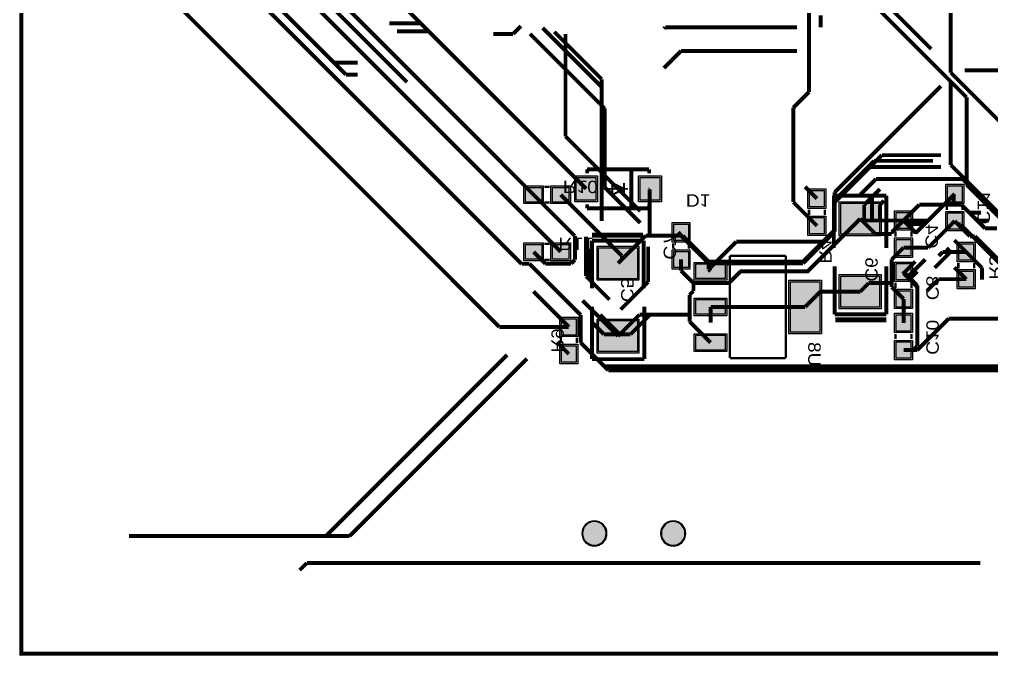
# Model space of a CAD drawing. Header units: millimetres. Extents: x -2.5 to 95.4, y -142.9 to -55.5.
# Drawn here: x -2.5 to 60.2, y -142.9 to -101.9 of the extents above; entities that cross this region are included whole.
import ezdxf
from ezdxf.enums import TextEntityAlignment as Align

# ---------------------------------------------------------------- set-up
doc = ezdxf.new("R2010")
doc.units = ezdxf.units.MM
doc.header["$MEASUREMENT"] = 0
for name, color, linetype, true_color in [('Board-Outline-Layer', 7, 'Continuous', 0xff00ff), ('Bottom-Layer', 7, 'Continuous', 0x0000ff), ('Bottom-Paste-Mask-Layer', 7, 'Continuous', 0x800000), ('Bottom-Silkscreen-Layer', 7, 'Continuous', 0x66cc33), ('Bottom-Solder-Mask-Layer', 7, 'Continuous', 0xaa00ff)]:
    doc.layers.add(name, color=color, linetype=linetype, true_color=true_color)
doc.styles.get("Standard").update_dxf_attribs({"font": 'arial.ttf'})

msp = doc.modelspace()

# ---------------------------------------------------------------- hatches: boundary and pattern name
at = {"layer": 'Bottom-Layer'}
for points in [[(34.646, -112.043), (34.646, -113.514), (33.376, -113.514), (33.376, -112.043)], [(38.76, -112.043), (38.76, -113.514), (37.49, -113.514), (37.49, -112.043)], [(31.146, -112.682), (31.146, -113.632), (30.096, -113.632), (30.096, -112.682)], [(32.896, -112.682), (32.896, -113.632), (31.846, -113.632), (31.846, -112.682)], [(58.26, -113.631), (57.31, -113.631), (57.31, -112.581), (58.26, -112.581)], [(49.37, -113.936), (48.42, -113.936), (48.42, -112.886), (49.37, -112.886)], [(50.439, -113.709), (52.939, -113.709), (52.939, -115.709), (50.439, -115.709)], [(49.37, -115.686), (48.42, -115.686), (48.42, -114.636), (49.37, -114.636)], [(54.958, -115.347), (54.008, -115.347), (54.008, -114.297), (54.958, -114.297)], [(58.26, -115.381), (57.31, -115.381), (57.31, -114.331), (58.26, -114.331)], [(40.607, -116.109), (39.657, -116.109), (39.657, -115.059), (40.607, -115.059)], [(30.096, -117.315), (30.096, -116.365), (31.146, -116.365), (31.146, -117.315)], [(31.846, -117.315), (31.846, -116.365), (32.896, -116.365), (32.896, -117.315)], [(37.318, -118.576), (34.818, -118.576), (34.818, -116.576), (37.318, -116.576)], [(54.958, -117.097), (54.008, -117.097), (54.008, -116.047), (54.958, -116.047)], [(58.052, -116.329), (59.002, -116.329), (59.002, -117.379), (58.052, -117.379)], [(40.607, -117.859), (39.657, -117.859), (39.657, -116.809), (40.607, -116.809)], [(41.085, -117.621), (42.985, -117.621), (42.985, -118.571), (41.085, -118.571)], [(54.958, -118.649), (54.008, -118.649), (54.008, -117.599), (54.958, -117.599)], [(50.439, -118.409), (52.939, -118.409), (52.939, -120.409), (50.439, -120.409)], [(58.052, -118.079), (59.002, -118.079), (59.002, -119.129), (58.052, -119.129)], [(47.186, -118.771), (49.086, -118.771), (49.086, -122.021), (47.186, -122.021)], [(54.958, -120.399), (54.008, -120.399), (54.008, -119.349), (54.958, -119.349)], [(41.085, -119.921), (42.985, -119.921), (42.985, -120.871), (41.085, -120.871)], [(54.008, -120.901), (54.958, -120.901), (54.958, -121.951), (54.008, -121.951)], [(33.368, -122.205), (32.418, -122.205), (32.418, -121.155), (33.368, -121.155)], [(37.318, -123.276), (34.818, -123.276), (34.818, -121.276), (37.318, -121.276)], [(41.085, -122.222), (42.985, -122.222), (42.985, -123.172), (41.085, -123.172)], [(54.008, -122.651), (54.958, -122.651), (54.958, -123.701), (54.008, -123.701)], [(33.368, -123.955), (32.418, -123.955), (32.418, -122.905), (33.368, -122.905)], [(33.782, -135.001, 1), (35.306, -135.001, 1)], [(38.862, -135.001, 1), (40.386, -135.001, 1)]]:
    msp.add_hatch(color=256, dxfattribs=at).paths.add_polyline_path(points)
at = {"layer": 'Bottom-Paste-Mask-Layer'}
for points in [[(34.646, -112.043), (34.646, -113.514), (33.376, -113.514), (33.376, -112.043)], [(38.76, -112.043), (38.76, -113.514), (37.49, -113.514), (37.49, -112.043)], [(31.146, -112.682), (31.146, -113.632), (30.096, -113.632), (30.096, -112.682)], [(32.896, -112.682), (32.896, -113.632), (31.846, -113.632), (31.846, -112.682)], [(58.26, -113.631), (57.31, -113.631), (57.31, -112.581), (58.26, -112.581)], [(49.37, -113.936), (48.42, -113.936), (48.42, -112.886), (49.37, -112.886)], [(50.439, -113.709), (52.939, -113.709), (52.939, -115.709), (50.439, -115.709)], [(49.37, -115.686), (48.42, -115.686), (48.42, -114.636), (49.37, -114.636)], [(54.958, -115.347), (54.008, -115.347), (54.008, -114.297), (54.958, -114.297)], [(58.26, -115.381), (57.31, -115.381), (57.31, -114.331), (58.26, -114.331)], [(40.607, -116.109), (39.657, -116.109), (39.657, -115.059), (40.607, -115.059)], [(30.096, -117.315), (30.096, -116.365), (31.146, -116.365), (31.146, -117.315)], [(31.846, -117.315), (31.846, -116.365), (32.896, -116.365), (32.896, -117.315)], [(37.318, -118.576), (34.818, -118.576), (34.818, -116.576), (37.318, -116.576)], [(54.958, -117.097), (54.008, -117.097), (54.008, -116.047), (54.958, -116.047)], [(58.052, -116.329), (59.002, -116.329), (59.002, -117.379), (58.052, -117.379)], [(40.607, -117.859), (39.657, -117.859), (39.657, -116.809), (40.607, -116.809)], [(41.085, -117.621), (42.985, -117.621), (42.985, -118.571), (41.085, -118.571)], [(54.958, -118.649), (54.008, -118.649), (54.008, -117.599), (54.958, -117.599)], [(50.439, -118.409), (52.939, -118.409), (52.939, -120.409), (50.439, -120.409)], [(58.052, -118.079), (59.002, -118.079), (59.002, -119.129), (58.052, -119.129)], [(47.186, -118.771), (49.086, -118.771), (49.086, -122.021), (47.186, -122.021)], [(54.958, -120.399), (54.008, -120.399), (54.008, -119.349), (54.958, -119.349)], [(41.085, -119.921), (42.985, -119.921), (42.985, -120.871), (41.085, -120.871)], [(54.008, -120.901), (54.958, -120.901), (54.958, -121.951), (54.008, -121.951)], [(33.368, -122.205), (32.418, -122.205), (32.418, -121.155), (33.368, -121.155)], [(37.318, -123.276), (34.818, -123.276), (34.818, -121.276), (37.318, -121.276)], [(41.085, -122.222), (42.985, -122.222), (42.985, -123.172), (41.085, -123.172)], [(54.008, -122.651), (54.958, -122.651), (54.958, -123.701), (54.008, -123.701)], [(33.368, -123.955), (32.418, -123.955), (32.418, -122.905), (33.368, -122.905)], [(33.782, -135.001, 1), (35.306, -135.001, 1)], [(38.862, -135.001, 1), (40.386, -135.001, 1)]]:
    msp.add_hatch(color=256, dxfattribs=at).paths.add_polyline_path(points)
at = {"layer": 'Bottom-Solder-Mask-Layer'}
for points in [[(34.747, -111.942), (34.747, -113.616), (33.274, -113.616), (33.274, -111.942)], [(38.862, -111.942), (38.862, -113.616), (37.389, -113.616), (37.389, -111.942)], [(31.248, -112.581), (31.248, -113.734), (29.994, -113.734), (29.994, -112.581)], [(32.998, -112.581), (32.998, -113.734), (31.744, -113.734), (31.744, -112.581)], [(49.472, -114.038), (48.318, -114.038), (48.318, -112.785), (49.472, -112.785)], [(58.362, -113.733), (57.209, -113.733), (57.209, -112.48), (58.362, -112.48)], [(50.338, -113.607), (53.041, -113.607), (53.041, -115.81), (50.338, -115.81)], [(49.472, -115.788), (48.318, -115.788), (48.318, -114.535), (49.472, -114.535)], [(55.06, -115.449), (53.907, -115.449), (53.907, -114.196), (55.06, -114.196)], [(58.362, -115.483), (57.209, -115.483), (57.209, -114.23), (58.362, -114.23)], [(40.709, -116.211), (39.555, -116.211), (39.555, -114.958), (40.709, -114.958)], [(55.06, -117.199), (53.907, -117.199), (53.907, -115.946), (55.06, -115.946)], [(29.994, -117.417), (29.994, -116.264), (31.248, -116.264), (31.248, -117.417)], [(31.744, -117.417), (31.744, -116.264), (32.998, -116.264), (32.998, -117.417)], [(37.42, -118.678), (34.716, -118.678), (34.716, -116.475), (37.42, -116.475)], [(57.95, -116.228), (59.103, -116.228), (59.103, -117.481), (57.95, -117.481)], [(40.709, -117.961), (39.555, -117.961), (39.555, -116.708), (40.709, -116.708)], [(40.983, -117.52), (43.086, -117.52), (43.086, -118.673), (40.983, -118.673)], [(55.06, -118.751), (53.907, -118.751), (53.907, -117.498), (55.06, -117.498)], [(50.338, -118.307), (53.041, -118.307), (53.041, -120.51), (50.338, -120.51)], [(57.95, -117.978), (59.103, -117.978), (59.103, -119.231), (57.95, -119.231)], [(47.084, -118.67), (49.187, -118.67), (49.187, -122.123), (47.084, -122.123)], [(55.06, -120.501), (53.907, -120.501), (53.907, -119.248), (55.06, -119.248)], [(40.983, -119.82), (43.086, -119.82), (43.086, -120.973), (40.983, -120.973)], [(53.907, -120.8), (55.06, -120.8), (55.06, -122.053), (53.907, -122.053)], [(33.47, -122.307), (32.316, -122.307), (32.316, -121.054), (33.47, -121.054)], [(37.42, -123.378), (34.716, -123.378), (34.716, -121.175), (37.42, -121.175)], [(40.983, -122.121), (43.086, -122.121), (43.086, -123.274), (40.983, -123.274)], [(33.47, -124.057), (32.316, -124.057), (32.316, -122.804), (33.47, -122.804)], [(53.907, -122.55), (55.06, -122.55), (55.06, -123.803), (53.907, -123.803)], [(33.732, -135.001, 1), (35.356, -135.001, 1)], [(38.812, -135.001, 1), (40.436, -135.001, 1)]]:
    msp.add_hatch(color=256, dxfattribs=at).paths.add_polyline_path(points)

# ---------------------------------------------------------------- linework, layer by layer
at = {"layer": 'Board-Outline-Layer', "const_width": 0.254}
msp.add_lwpolyline([(-2.413, -142.748), (-2.413, -55.626), (95.25, -55.626), (95.25, -142.748)], close=True, dxfattribs=at)
at = {"layer": 'Bottom-Layer', "const_width": 0.254}
for points in [[(11.393, -104.662), (0.725, -93.994)], [(30.621, -113.157), (12.587, -95.123)], [(57.531, -105.283), (57.531, -95.885)], [(29.845, -117.616), (9.271, -97.042)], [(21.696, -105.142), (13.822, -97.268)], [(32.371, -116.84), (13.321, -97.79)], [(23.343, -102.111), (19.025, -97.793)], [(57.531, -105.866), (49.911, -98.246)], [(17.755, -104.651), (12.167, -99.063)], [(48.387, -106.525), (48.387, -100.937)], [(54.737, -102.235), (53.213, -100.711)], [(49.135, -101.6), (49.135, -102.362)], [(23.343, -102.111), (21.311, -102.111)], [(23.851, -102.619), (23.343, -102.111)], [(29.298, -102.786), (29.806, -102.278)], [(55.245, -102.743), (54.737, -102.235)], [(23.851, -102.619), (21.819, -102.619)], [(34.011, -112.779), (23.851, -102.619)], [(28.028, -102.786), (29.298, -102.786)], [(32.678, -105.072), (30.392, -102.786)], [(32.678, -103.88), (31.203, -102.405)], [(32.678, -103.372), (31.965, -102.659)], [(32.678, -103.372), (32.678, -102.786)], [(39.112, -102.362), (39.028, -102.446)], [(47.611, -102.362), (39.112, -102.362)], [(55.753, -103.251), (55.245, -102.743)], [(32.678, -103.88), (32.678, -103.372)], [(35.013, -105.707), (32.678, -103.372)], [(56.261, -103.759), (55.753, -103.251)], [(35.013, -106.215), (32.678, -103.88)], [(32.678, -105.072), (32.678, -103.88)], [(40.128, -103.886), (39.028, -104.986)], [(47.611, -103.886), (40.128, -103.886)], [(28.411, -121.68), (11.393, -104.662)], [(19.279, -104.651), (17.755, -104.651)], [(18.517, -105.413), (17.755, -104.651)], [(19.279, -105.413), (18.517, -105.413)], [(22.458, -105.904), (21.696, -105.142)], [(35.013, -107.407), (32.678, -105.072)], [(32.678, -109.39), (32.678, -105.072)], [(64.643, -112.395), (57.531, -105.283)], [(58.42, -105.13), (65.532, -105.13)], [(35.013, -106.215), (35.013, -105.707)], [(57.531, -111.238), (57.531, -105.866)], [(58.547, -106.882), (57.531, -105.866)], [(35.013, -107.407), (35.013, -106.215)], [(47.371, -107.541), (48.387, -106.525)], [(50.038, -113.004), (56.896, -106.146)], [(58.547, -112.254), (58.547, -106.882)], [(35.2, -107.594), (35.013, -107.407)], [(35.013, -111.725), (35.013, -107.407)], [(35.2, -111.912), (35.2, -107.594)], [(47.371, -113.637), (47.371, -107.541)], [(35.013, -111.725), (32.678, -109.39)], [(50.038, -113.512), (52.578, -110.972)], [(52.324, -111.368), (52.72, -110.972)], [(52.578, -110.972), (52.72, -110.972)], [(52.72, -110.972), (53.086, -110.606)], [(52.72, -110.972), (56.388, -110.972)], [(53.086, -110.606), (56.896, -110.606)], [(35.013, -114.089), (35.013, -111.725)], [(35.2, -111.912), (35.013, -111.725)], [(50.038, -113.654), (52.324, -111.368)], [(52.324, -111.368), (56.896, -111.368)], [(58.547, -112.254), (57.531, -111.238)], [(35.2, -112.674), (35.2, -111.912)], [(37.504, -114.216), (35.2, -111.912)], [(52.705, -112.141), (51.689, -113.157)], [(58.293, -112.141), (52.705, -112.141)], [(58.547, -112.395), (58.293, -112.141)], [(58.547, -112.395), (58.547, -112.254)], [(64.643, -118.35), (58.547, -112.254)], [(37.504, -114.978), (35.2, -112.674)], [(38.1, -112.804), (38.125, -112.779)], [(38.1, -115.798), (38.1, -112.804)], [(48.895, -113.411), (48.133, -112.649)], [(52.451, -113.298), (52.959, -112.79)], [(64.643, -118.491), (58.547, -112.395)], [(58.547, -112.508), (58.547, -112.395)], [(64.643, -118.604), (58.547, -112.508)], [(30.621, -113.157), (33.288, -115.824)], [(36.322, -117.108), (32.371, -113.157)], [(50.038, -113.512), (50.038, -113.004)], [(50.038, -113.654), (50.038, -113.512)], [(51.943, -113.806), (52.451, -113.298)], [(52.451, -114.822), (52.451, -113.298)], [(52.959, -113.806), (53.213, -113.552)], [(57.085, -113.806), (57.709, -113.182)], [(57.709, -113.182), (57.785, -113.106)], [(57.709, -113.806), (57.709, -113.182)], [(35.013, -114.851), (35.013, -114.089)], [(48.895, -115.161), (47.371, -113.637)], [(50.038, -115.432), (50.038, -113.654)], [(51.943, -114.822), (51.943, -113.806)], [(52.959, -114.822), (52.959, -113.806)], [(55.499, -113.806), (54.483, -114.822)], [(57.085, -113.806), (55.499, -113.806)], [(56.069, -114.822), (57.085, -113.806)], [(57.709, -113.806), (57.085, -113.806)], [(58.217, -113.806), (57.709, -113.806)], [(58.725, -114.314), (58.217, -113.806)], [(51.689, -114.709), (48.301, -118.096)], [(51.803, -114.822), (51.689, -114.709)], [(52.667, -115.687), (51.803, -114.822)], [(51.943, -114.822), (51.803, -114.822)], [(52.451, -114.822), (51.943, -114.822)], [(52.959, -114.822), (52.451, -114.822)], [(54.483, -114.822), (52.959, -114.822)], [(53.721, -115.584), (54.483, -114.822)], [(54.483, -114.822), (56.069, -114.822)], [(54.709, -115.048), (54.483, -114.822)], [(55.843, -115.048), (56.069, -114.822)], [(57.785, -114.856), (56.069, -116.572)], [(58.005, -115.076), (57.785, -114.856)], [(59.487, -114.314), (58.725, -114.314)], [(59.233, -114.822), (58.725, -114.314)], [(59.995, -114.822), (59.233, -114.822)], [(59.741, -115.33), (59.233, -114.822)], [(49.276, -116.194), (50.038, -115.432)], [(50.038, -115.544), (50.038, -115.432)], [(55.369, -115.048), (54.709, -115.048)], [(55.245, -115.584), (54.709, -115.048)], [(55.245, -115.646), (55.843, -115.048)], [(55.369, -115.048), (55.843, -115.048)], [(58.163, -115.076), (58.005, -115.076)], [(58.764, -115.835), (58.005, -115.076)], [(58.922, -115.835), (58.163, -115.076)], [(60.503, -115.33), (59.741, -115.33)], [(33.288, -115.824), (33.288, -117.348)], [(33.997, -118.407), (33.997, -115.867)], [(36.322, -117.322), (37.846, -115.798)], [(37.846, -115.798), (38.1, -115.798)], [(38.1, -115.798), (39.878, -115.798)], [(39.878, -115.798), (40.132, -115.584)], [(39.878, -115.798), (40.132, -115.798)], [(40.132, -115.798), (41.91, -117.576)], [(40.132, -115.798), (40.245, -115.798)], [(40.245, -115.798), (41.91, -117.464)], [(48.006, -117.576), (50.038, -115.544)], [(53.721, -115.687), (52.667, -115.687)], [(53.721, -115.687), (53.721, -115.584)], [(55.245, -115.646), (55.245, -115.584)], [(55.245, -115.687), (55.245, -115.646)], [(58.527, -116.854), (57.765, -116.092)], [(58.922, -115.835), (58.764, -115.835)], [(59.08, -115.835), (58.922, -115.835)], [(61.211, -118.124), (58.922, -115.835)], [(61.849, -118.604), (59.08, -115.835)], [(34.251, -118.661), (34.251, -116.629)], [(38.012, -117.264), (38.012, -116.502)], [(42.418, -117.464), (43.688, -116.194)], [(43.688, -116.194), (49.276, -116.194)], [(48.006, -117.464), (49.276, -116.194)], [(54.483, -116.572), (53.721, -117.334)], [(56.069, -116.572), (54.483, -116.572)], [(57.511, -116.854), (57.257, -116.6)], [(31.383, -117.602), (30.621, -116.84)], [(33.288, -117.348), (33.034, -117.602)], [(36.068, -117.576), (36.322, -117.322)], [(36.322, -117.322), (36.322, -117.108)], [(38.012, -118.788), (38.012, -117.264)], [(40.132, -118.055), (40.132, -117.334)], [(53.721, -117.334), (53.721, -118.858)], [(54.861, -118.35), (55.877, -117.334)], [(57.511, -116.854), (56.495, -117.87)], [(57.003, -116.854), (56.749, -117.108)], [(57.511, -116.854), (57.003, -116.854)], [(58.527, -116.854), (57.511, -116.854)], [(58.527, -116.854), (59.289, -117.616)], [(30.353, -117.616), (29.845, -117.616)], [(33.655, -120.918), (30.353, -117.616)], [(33.034, -117.602), (31.383, -117.602)], [(41.91, -117.464), (41.91, -117.576)], [(41.91, -117.464), (42.418, -117.464)], [(41.91, -117.576), (41.91, -117.972)], [(41.91, -117.576), (42.306, -117.576)], [(41.91, -117.972), (42.306, -117.576)], [(41.91, -117.972), (42.035, -118.096)], [(42.306, -117.576), (42.418, -117.464)], [(42.306, -117.576), (48.006, -117.576)], [(42.418, -117.464), (48.006, -117.464)], [(54.534, -118.175), (55.245, -117.465)], [(58.527, -118.604), (57.765, -117.842)], [(59.289, -117.616), (59.543, -117.87)], [(59.543, -117.87), (59.543, -118.632)], [(34.251, -118.661), (33.997, -118.407)], [(40.935, -118.858), (40.132, -118.055)], [(43.983, -118.096), (43.221, -118.858)], [(43.983, -118.096), (43.933, -118.096)], [(48.301, -118.096), (43.983, -118.096)], [(48.301, -118.096), (48.251, -118.147)], [(54.483, -118.227), (54.483, -118.124)], [(54.534, -118.175), (54.483, -118.124)], [(54.483, -118.227), (54.534, -118.175)], [(54.607, -118.35), (54.483, -118.227)], [(54.709, -118.35), (54.534, -118.175)], [(54.861, -118.604), (54.607, -118.35)], [(54.607, -118.35), (54.709, -118.35)], [(54.709, -118.35), (54.861, -118.35)], [(54.912, -118.553), (54.709, -118.35)], [(54.861, -118.604), (54.912, -118.553)], [(55.369, -119.112), (54.861, -118.604)], [(54.912, -118.553), (55.369, -118.096)], [(55.369, -119.01), (54.912, -118.553)], [(56.749, -118.604), (55.987, -119.366)], [(58.527, -118.604), (56.749, -118.604)], [(35.013, -119.423), (34.251, -118.661)], [(36.742, -120.058), (38.012, -118.788)], [(43.221, -118.858), (40.935, -118.858)], [(40.935, -118.858), (40.935, -119.366)], [(52.24, -118.858), (51.689, -119.409)], [(53.721, -118.858), (52.24, -118.858)], [(53.721, -118.858), (53.721, -119.112)], [(53.721, -119.112), (54.483, -119.874)], [(55.369, -119.112), (55.369, -119.01)], [(55.369, -122.922), (55.369, -119.112)], [(31.115, -119.902), (30.607, -119.394)], [(35.521, -119.931), (35.013, -119.423)], [(40.935, -119.366), (40.681, -119.62)], [(40.681, -119.62), (40.681, -120.89)], [(49.123, -119.409), (48.136, -120.396)], [(51.689, -119.409), (49.123, -119.409)], [(54.483, -119.874), (54.483, -121.426)], [(31.623, -120.41), (31.115, -119.902)], [(32.131, -120.918), (31.623, -120.41)], [(34.29, -120.498), (33.782, -119.99)], [(35.952, -122.16), (34.29, -120.498)], [(36.234, -120.566), (36.742, -120.058)], [(48.136, -120.396), (42.035, -120.396)], [(42.035, -120.396), (42.035, -121.412)], [(32.893, -121.68), (32.131, -120.918)], [(33.655, -122.696), (33.655, -120.918)], [(36.184, -122.16), (34.914, -120.89)], [(37.454, -120.89), (36.184, -122.16)], [(38.141, -120.89), (36.871, -122.16)], [(38.141, -120.89), (37.454, -120.89)], [(40.681, -120.89), (38.141, -120.89)], [(40.681, -120.89), (40.681, -121.344)], [(32.893, -121.68), (28.411, -121.68)], [(35.168, -122.16), (34.406, -121.398)], [(40.681, -121.344), (42.035, -122.697)], [(57.401, -121.144), (55.369, -123.176)], [(61.211, -121.144), (57.401, -121.144)], [(35.952, -122.16), (35.168, -122.16)], [(36.184, -122.16), (35.952, -122.16)], [(36.068, -122.276), (35.952, -122.16)], [(36.184, -122.16), (36.068, -122.276)], [(36.871, -122.16), (36.184, -122.16)], [(32.893, -123.43), (32.131, -122.668)], [(35.179, -124.22), (33.655, -122.696)], [(55.115, -123.176), (55.369, -122.922)], [(17.233, -135.171), (28.917, -123.487)], [(55.115, -123.176), (54.483, -123.176)], [(55.369, -123.176), (55.115, -123.176)], [(18.757, -135.171), (30.187, -123.741)], [(35.433, -124.474), (35.179, -124.22)], [(65.151, -124.22), (35.179, -124.22)], [(64.897, -124.474), (35.433, -124.474)], [(4.533, -135.171), (17.233, -135.171)], [(17.233, -135.171), (18.757, -135.171)], [(15.998, -136.906), (15.533, -137.371)], [(59.432, -136.906), (15.998, -136.906)]]:
    msp.add_lwpolyline(points, dxfattribs=at)
at = {"layer": 'Bottom-Layer'}
for points in [[(34.646, -112.043), (34.646, -113.514), (33.376, -113.514), (33.376, -112.043)], [(38.76, -112.043), (38.76, -113.514), (37.49, -113.514), (37.49, -112.043)], [(31.146, -112.682), (31.146, -113.632), (30.096, -113.632), (30.096, -112.682)], [(32.896, -112.682), (32.896, -113.632), (31.846, -113.632), (31.846, -112.682)], [(58.26, -113.631), (57.31, -113.631), (57.31, -112.581), (58.26, -112.581)], [(49.37, -113.936), (48.42, -113.936), (48.42, -112.886), (49.37, -112.886)], [(50.439, -113.709), (52.939, -113.709), (52.939, -115.709), (50.439, -115.709)], [(49.37, -115.686), (48.42, -115.686), (48.42, -114.636), (49.37, -114.636)], [(54.958, -115.347), (54.008, -115.347), (54.008, -114.297), (54.958, -114.297)], [(58.26, -115.381), (57.31, -115.381), (57.31, -114.331), (58.26, -114.331)], [(40.607, -116.109), (39.657, -116.109), (39.657, -115.059), (40.607, -115.059)], [(30.096, -117.315), (30.096, -116.365), (31.146, -116.365), (31.146, -117.315)], [(31.846, -117.315), (31.846, -116.365), (32.896, -116.365), (32.896, -117.315)], [(37.318, -118.576), (34.818, -118.576), (34.818, -116.576), (37.318, -116.576)], [(54.958, -117.097), (54.008, -117.097), (54.008, -116.047), (54.958, -116.047)], [(58.052, -116.329), (59.002, -116.329), (59.002, -117.379), (58.052, -117.379)], [(40.607, -117.859), (39.657, -117.859), (39.657, -116.809), (40.607, -116.809)], [(41.085, -117.621), (42.985, -117.621), (42.985, -118.571), (41.085, -118.571)], [(54.958, -118.649), (54.008, -118.649), (54.008, -117.599), (54.958, -117.599)], [(50.439, -118.409), (52.939, -118.409), (52.939, -120.409), (50.439, -120.409)], [(58.052, -118.079), (59.002, -118.079), (59.002, -119.129), (58.052, -119.129)], [(47.186, -118.771), (49.086, -118.771), (49.086, -122.021), (47.186, -122.021)], [(54.958, -120.399), (54.008, -120.399), (54.008, -119.349), (54.958, -119.349)], [(41.085, -119.921), (42.985, -119.921), (42.985, -120.871), (41.085, -120.871)], [(54.008, -120.901), (54.958, -120.901), (54.958, -121.951), (54.008, -121.951)], [(33.368, -122.205), (32.418, -122.205), (32.418, -121.155), (33.368, -121.155)], [(37.318, -123.276), (34.818, -123.276), (34.818, -121.276), (37.318, -121.276)], [(41.085, -122.222), (42.985, -122.222), (42.985, -123.172), (41.085, -123.172)], [(54.008, -122.651), (54.958, -122.651), (54.958, -123.701), (54.008, -123.701)], [(33.368, -123.955), (32.418, -123.955), (32.418, -122.905), (33.368, -122.905)]]:
    msp.add_lwpolyline(points, close=True, dxfattribs=at)
for points in [[(33.782, -135.001, 1), (35.306, -135.001, 1)], [(38.862, -135.001, 1), (40.386, -135.001, 1)]]:
    msp.add_lwpolyline(points, format="xyb", close=True, dxfattribs=at)
at = {"layer": 'Bottom-Paste-Mask-Layer'}
for points in [[(34.646, -112.043), (34.646, -113.514), (33.376, -113.514), (33.376, -112.043)], [(38.76, -112.043), (38.76, -113.514), (37.49, -113.514), (37.49, -112.043)], [(31.146, -112.682), (31.146, -113.632), (30.096, -113.632), (30.096, -112.682)], [(32.896, -112.682), (32.896, -113.632), (31.846, -113.632), (31.846, -112.682)], [(58.26, -113.631), (57.31, -113.631), (57.31, -112.581), (58.26, -112.581)], [(49.37, -113.936), (48.42, -113.936), (48.42, -112.886), (49.37, -112.886)], [(50.439, -113.709), (52.939, -113.709), (52.939, -115.709), (50.439, -115.709)], [(49.37, -115.686), (48.42, -115.686), (48.42, -114.636), (49.37, -114.636)], [(54.958, -115.347), (54.008, -115.347), (54.008, -114.297), (54.958, -114.297)], [(58.26, -115.381), (57.31, -115.381), (57.31, -114.331), (58.26, -114.331)], [(40.607, -116.109), (39.657, -116.109), (39.657, -115.059), (40.607, -115.059)], [(30.096, -117.315), (30.096, -116.365), (31.146, -116.365), (31.146, -117.315)], [(31.846, -117.315), (31.846, -116.365), (32.896, -116.365), (32.896, -117.315)], [(37.318, -118.576), (34.818, -118.576), (34.818, -116.576), (37.318, -116.576)], [(54.958, -117.097), (54.008, -117.097), (54.008, -116.047), (54.958, -116.047)], [(58.052, -116.329), (59.002, -116.329), (59.002, -117.379), (58.052, -117.379)], [(40.607, -117.859), (39.657, -117.859), (39.657, -116.809), (40.607, -116.809)], [(41.085, -117.621), (42.985, -117.621), (42.985, -118.571), (41.085, -118.571)], [(54.958, -118.649), (54.008, -118.649), (54.008, -117.599), (54.958, -117.599)], [(50.439, -118.409), (52.939, -118.409), (52.939, -120.409), (50.439, -120.409)], [(58.052, -118.079), (59.002, -118.079), (59.002, -119.129), (58.052, -119.129)], [(47.186, -118.771), (49.086, -118.771), (49.086, -122.021), (47.186, -122.021)], [(54.958, -120.399), (54.008, -120.399), (54.008, -119.349), (54.958, -119.349)], [(41.085, -119.921), (42.985, -119.921), (42.985, -120.871), (41.085, -120.871)], [(54.008, -120.901), (54.958, -120.901), (54.958, -121.951), (54.008, -121.951)], [(33.368, -122.205), (32.418, -122.205), (32.418, -121.155), (33.368, -121.155)], [(37.318, -123.276), (34.818, -123.276), (34.818, -121.276), (37.318, -121.276)], [(41.085, -122.222), (42.985, -122.222), (42.985, -123.172), (41.085, -123.172)], [(54.008, -122.651), (54.958, -122.651), (54.958, -123.701), (54.008, -123.701)], [(33.368, -123.955), (32.418, -123.955), (32.418, -122.905), (33.368, -122.905)]]:
    msp.add_lwpolyline(points, close=True, dxfattribs=at)
for points in [[(33.782, -135.001, 1), (35.306, -135.001, 1)], [(38.862, -135.001, 1), (40.386, -135.001, 1)]]:
    msp.add_lwpolyline(points, format="xyb", close=True, dxfattribs=at)
at = {"layer": 'Bottom-Silkscreen-Layer'}
for points, const_width in [([(34.077, -111.529), (34.077, -111.779)], 0.254), ([(38.075, -111.529), (34.077, -111.529)], 0.254), ([(34.077, -111.529), (34.077, -111.779)], 0.254), ([(38.075, -111.529), (34.077, -111.529)], 0.254), ([(36.932, -114.023), (36.932, -111.534)], 0.254), ([(36.932, -114.023), (36.932, -111.534)], 0.254), ([(38.075, -111.529), (38.075, -111.779)], 0.254), ([(38.075, -111.529), (38.075, -111.779)], 0.254), ([(31.325, -112.647), (31.667, -112.647)], 0.152), ([(31.325, -112.647), (31.667, -112.647)], 0.152), ([(35.441, -112.779), (36.711, -112.779)], 0.127), ([(35.441, -112.779), (36.711, -112.779)], 0.127), ([(35.695, -112.779), (35.695, -112.398)], 0.127), ([(35.695, -112.398), (36.457, -112.779)], 0.127), ([(35.695, -112.779), (35.695, -112.398)], 0.127), ([(35.695, -112.398), (36.457, -112.779)], 0.127), ([(35.695, -112.779), (35.695, -113.16)], 0.127), ([(35.695, -113.16), (36.457, -112.779)], 0.127), ([(35.695, -112.779), (35.695, -113.16)], 0.127), ([(35.695, -113.16), (36.457, -112.779)], 0.127), ([(36.457, -112.779), (36.457, -112.398)], 0.127), ([(36.457, -112.779), (36.457, -112.398)], 0.127), ([(36.457, -112.779), (36.457, -113.16)], 0.127), ([(36.457, -112.779), (36.457, -113.16)], 0.127), ([(53.366, -113.223), (49.987, -113.223)], 0.254), ([(49.987, -113.223), (49.987, -116.601)], 0.254), ([(53.366, -113.223), (49.987, -113.223)], 0.254), ([(49.987, -113.223), (49.987, -116.601)], 0.254), ([(53.366, -116.601), (53.366, -113.223)], 0.254), ([(53.366, -116.601), (53.366, -113.223)], 0.254), ([(31.325, -113.667), (31.667, -113.667)], 0.152), ([(31.325, -113.667), (31.667, -113.667)], 0.152), ([(34.077, -113.779), (34.077, -114.028)], 0.254), ([(34.077, -113.779), (34.077, -114.028)], 0.254), ([(34.077, -114.028), (38.075, -114.028)], 0.254), ([(34.077, -114.028), (38.075, -114.028)], 0.254), ([(38.075, -113.779), (38.075, -114.028)], 0.254), ([(38.075, -113.779), (38.075, -114.028)], 0.254), ([(48.385, -114.115), (48.385, -114.457)], 0.152), ([(48.385, -114.115), (48.385, -114.457)], 0.152), ([(49.405, -114.115), (49.405, -114.457)], 0.152), ([(49.405, -114.115), (49.405, -114.457)], 0.152), ([(57.275, -113.81), (57.275, -114.152)], 0.152), ([(57.275, -113.81), (57.275, -114.152)], 0.152), ([(58.295, -113.81), (58.295, -114.152)], 0.152), ([(58.295, -113.81), (58.295, -114.152)], 0.152), ([(34.392, -115.761), (37.668, -115.761)], 0.33), ([(34.392, -115.761), (37.668, -115.761)], 0.33), ([(37.719, -116.116), (34.392, -116.116)], 0.254), ([(34.392, -116.116), (34.392, -119.202)], 0.254), ([(37.719, -116.116), (34.392, -116.116)], 0.254), ([(34.392, -116.116), (34.392, -119.202)], 0.254), ([(37.719, -119.202), (37.719, -116.116)], 0.254), ([(37.719, -119.202), (37.719, -116.116)], 0.254), ([(53.973, -115.526), (53.973, -115.868)], 0.152), ([(53.973, -115.526), (53.973, -115.868)], 0.152), ([(54.993, -115.526), (54.993, -115.868)], 0.152), ([(54.993, -115.526), (54.993, -115.868)], 0.152), ([(31.667, -116.33), (31.325, -116.33)], 0.152), ([(31.667, -116.33), (31.325, -116.33)], 0.152), ([(39.622, -116.288), (39.622, -116.63)], 0.152), ([(39.622, -116.288), (39.622, -116.63)], 0.152), ([(40.642, -116.288), (40.642, -116.63)], 0.152), ([(40.642, -116.288), (40.642, -116.63)], 0.152), ([(46.885, -117.096), (43.285, -117.096)], 0.152), ([(43.285, -117.096), (43.285, -123.696)], 0.152), ([(46.885, -117.096), (43.285, -117.096)], 0.152), ([(43.285, -117.096), (43.285, -123.696)], 0.152), ([(46.885, -123.696), (46.885, -117.096)], 0.152), ([(46.885, -123.696), (46.885, -117.096)], 0.152), ([(31.667, -117.35), (31.325, -117.35)], 0.152), ([(31.667, -117.35), (31.325, -117.35)], 0.152), ([(50.038, -117.783), (50.038, -120.869)], 0.254), ([(50.038, -117.783), (50.038, -120.869)], 0.254), ([(53.366, -120.869), (53.366, -117.783)], 0.254), ([(53.366, -120.869), (53.366, -117.783)], 0.254), ([(58.017, -117.9), (58.017, -117.558)], 0.152), ([(58.017, -117.9), (58.017, -117.558)], 0.152), ([(59.037, -117.9), (59.037, -117.558)], 0.152), ([(59.037, -117.9), (59.037, -117.558)], 0.152), ([(53.973, -118.828), (53.973, -119.17)], 0.152), ([(53.973, -118.828), (53.973, -119.17)], 0.152), ([(54.993, -118.828), (54.993, -119.17)], 0.152), ([(54.993, -118.828), (54.993, -119.17)], 0.152), ([(34.392, -120.384), (34.392, -123.762)], 0.254), ([(34.392, -120.384), (34.392, -123.762)], 0.254), ([(37.77, -123.762), (37.77, -120.384)], 0.254), ([(37.77, -123.762), (37.77, -120.384)], 0.254), ([(50.038, -120.869), (53.366, -120.869)], 0.254), ([(50.038, -120.869), (53.366, -120.869)], 0.254), ([(53.366, -121.224), (50.089, -121.224)], 0.33), ([(53.366, -121.224), (50.089, -121.224)], 0.33), ([(53.973, -122.472), (53.973, -122.13)], 0.152), ([(53.973, -122.472), (53.973, -122.13)], 0.152), ([(54.993, -122.472), (54.993, -122.13)], 0.152), ([(54.993, -122.472), (54.993, -122.13)], 0.152), ([(32.383, -122.384), (32.383, -122.726)], 0.152), ([(32.383, -122.384), (32.383, -122.726)], 0.152), ([(33.403, -122.384), (33.403, -122.726)], 0.152), ([(33.403, -122.384), (33.403, -122.726)], 0.152), ([(34.392, -123.762), (37.77, -123.762)], 0.254), ([(34.392, -123.762), (37.77, -123.762)], 0.254), ([(43.285, -123.696), (46.885, -123.696)], 0.152), ([(43.285, -123.696), (46.885, -123.696)], 0.152)]:
    msp.add_lwpolyline(points, dxfattribs=dict(at, const_width=const_width))
at = {"layer": 'Bottom-Solder-Mask-Layer'}
for points in [[(34.747, -111.942), (34.747, -113.616), (33.274, -113.616), (33.274, -111.942)], [(38.862, -111.942), (38.862, -113.616), (37.389, -113.616), (37.389, -111.942)], [(31.248, -112.581), (31.248, -113.734), (29.994, -113.734), (29.994, -112.581)], [(32.998, -112.581), (32.998, -113.734), (31.744, -113.734), (31.744, -112.581)], [(49.472, -114.038), (48.318, -114.038), (48.318, -112.785), (49.472, -112.785)], [(58.362, -113.733), (57.209, -113.733), (57.209, -112.48), (58.362, -112.48)], [(50.338, -113.607), (53.041, -113.607), (53.041, -115.81), (50.338, -115.81)], [(49.472, -115.788), (48.318, -115.788), (48.318, -114.535), (49.472, -114.535)], [(55.06, -115.449), (53.907, -115.449), (53.907, -114.196), (55.06, -114.196)], [(58.362, -115.483), (57.209, -115.483), (57.209, -114.23), (58.362, -114.23)], [(40.709, -116.211), (39.555, -116.211), (39.555, -114.958), (40.709, -114.958)], [(55.06, -117.199), (53.907, -117.199), (53.907, -115.946), (55.06, -115.946)], [(29.994, -117.417), (29.994, -116.264), (31.248, -116.264), (31.248, -117.417)], [(31.744, -117.417), (31.744, -116.264), (32.998, -116.264), (32.998, -117.417)], [(37.42, -118.678), (34.716, -118.678), (34.716, -116.475), (37.42, -116.475)], [(57.95, -116.228), (59.103, -116.228), (59.103, -117.481), (57.95, -117.481)], [(40.709, -117.961), (39.555, -117.961), (39.555, -116.708), (40.709, -116.708)], [(40.983, -117.52), (43.086, -117.52), (43.086, -118.673), (40.983, -118.673)], [(55.06, -118.751), (53.907, -118.751), (53.907, -117.498), (55.06, -117.498)], [(50.338, -118.307), (53.041, -118.307), (53.041, -120.51), (50.338, -120.51)], [(57.95, -117.978), (59.103, -117.978), (59.103, -119.231), (57.95, -119.231)], [(47.084, -118.67), (49.187, -118.67), (49.187, -122.123), (47.084, -122.123)], [(55.06, -120.501), (53.907, -120.501), (53.907, -119.248), (55.06, -119.248)], [(40.983, -119.82), (43.086, -119.82), (43.086, -120.973), (40.983, -120.973)], [(53.907, -120.8), (55.06, -120.8), (55.06, -122.053), (53.907, -122.053)], [(33.47, -122.307), (32.316, -122.307), (32.316, -121.054), (33.47, -121.054)], [(37.42, -123.378), (34.716, -123.378), (34.716, -121.175), (37.42, -121.175)], [(40.983, -122.121), (43.086, -122.121), (43.086, -123.274), (40.983, -123.274)], [(33.47, -124.057), (32.316, -124.057), (32.316, -122.804), (33.47, -122.804)], [(53.907, -122.55), (55.06, -122.55), (55.06, -123.803), (53.907, -123.803)]]:
    msp.add_lwpolyline(points, close=True, dxfattribs=at)
for points in [[(33.732, -135.001, 1), (35.356, -135.001), (35.356, -135.001, 1), (33.732, -135.001)], [(38.812, -135.001, 1), (40.436, -135.001), (40.436, -135.001, 1), (38.812, -135.001)]]:
    msp.add_lwpolyline(points, format="xyb", dxfattribs=at)

# ---------------------------------------------------------------- texts
at = {"layer": 'Bottom-Silkscreen-Layer', "text_generation_flag": 2, "width": 1.1}
for s, rotation, p in [('R10', -180, (32.512, -112.014)), ('D1', -180, (40.447, -112.892)), ('C11', -90, (59.014, -115.076)), ('C4', -90, (55.661, -116.626)), ('R11', -180, (32.224, -115.693)), ('C7', -90, (38.77, -117.341)), ('R4', -90, (48.803, -117.595)), ('C6', -90, (51.775, -118.766)), ('R3', -90, (59.776, -118.639)), ('C8', -90, (55.712, -119.959)), ('C5', -90, (36.027, -120.086)), ('C10', -90, (55.712, -123.482)), ('R9', -90, (31.531, -123.345)), ('U8', -90, (48.094, -124.227))]:
    msp.add_text(s, height=0.8001, rotation=rotation, dxfattribs=at).set_placement(p, align=Align.BOTTOM_LEFT)

doc.saveas('drawing.dxf')
